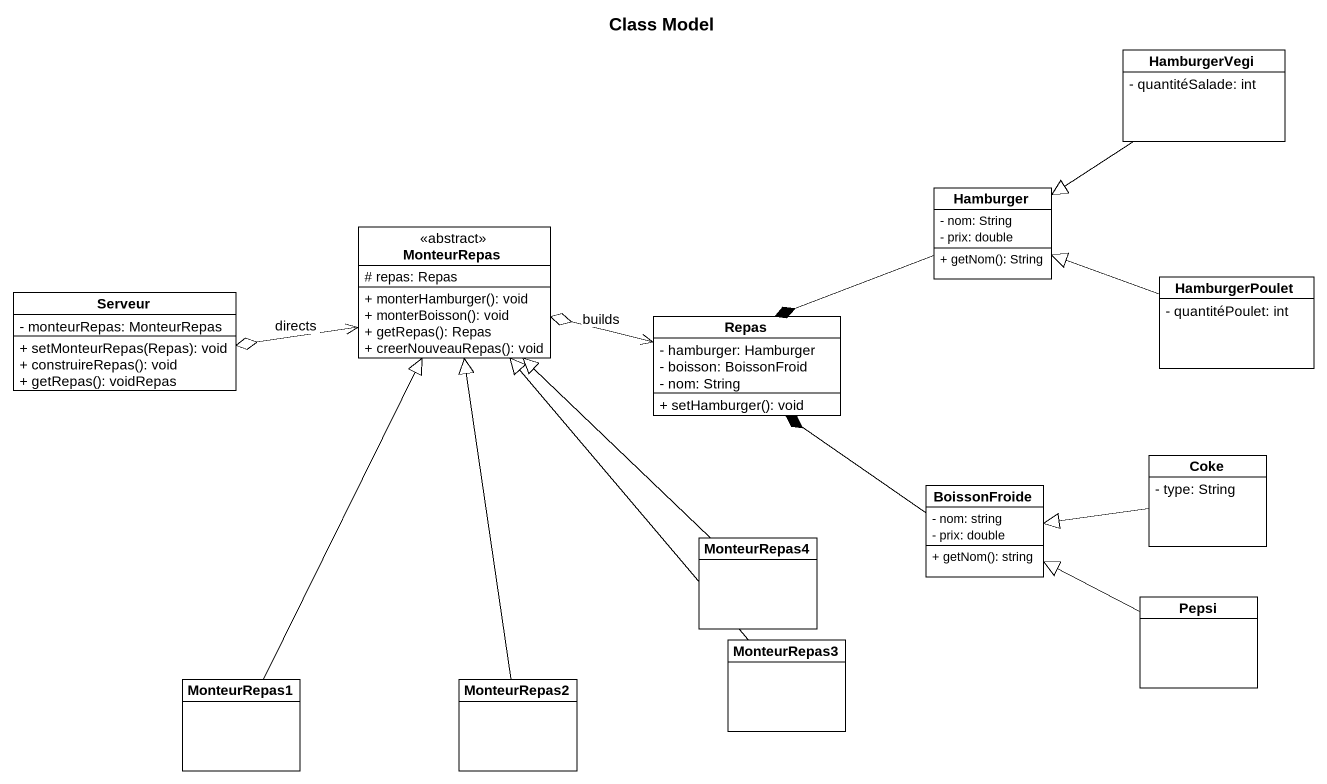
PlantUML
@startuml
title Class Model
hide circle
hide empty members
skinparam classAttributeIconSize 0
class HamburgerVegi {
  - quantitéSalade: int
}
class MonteurRepas <<abstract>> {
  # repas: Repas
  + monterHamburger(): void
  + monterBoisson(): void
  + getRepas(): Repas
  + creerNouveauRepas(): void
}
class Hamburger {
  - nom: String
  - prix: double
  + getNom(): String
}
class Serveur {
  - monteurRepas: MonteurRepas
  + setMonteurRepas(Repas): void
  + construireRepas(): void
  + getRepas(): voidRepas
}
class HamburgerPoulet {
  - quantitéPoulet: int
}
class Repas {
  - hamburger: Hamburger
  - boisson: BoissonFroid
  - nom: String
  + setHamburger(): void
}
class Coke {
  - type: String
}
class BoissonFroide {
  - nom: string
  - prix: double
  + getNom(): string
}
class MonteurRepas4
class MonteurRepas3
class Pepsi
class MonteurRepas1
class MonteurRepas2
HamburgerVegi --|> Hamburger
MonteurRepas <-left-o Serveur : directs
Hamburger -left-* Repas
HamburgerPoulet -left-|> Hamburger
Repas <-left-o MonteurRepas : builds
Coke -left-|> BoissonFroide
BoissonFroide -up-* Repas
MonteurRepas4 -up-|> MonteurRepas
MonteurRepas3 -up-|> MonteurRepas
Pepsi -left-|> BoissonFroide
MonteurRepas1 -up-|> MonteurRepas
MonteurRepas2 -up-|> MonteurRepas
@enduml
